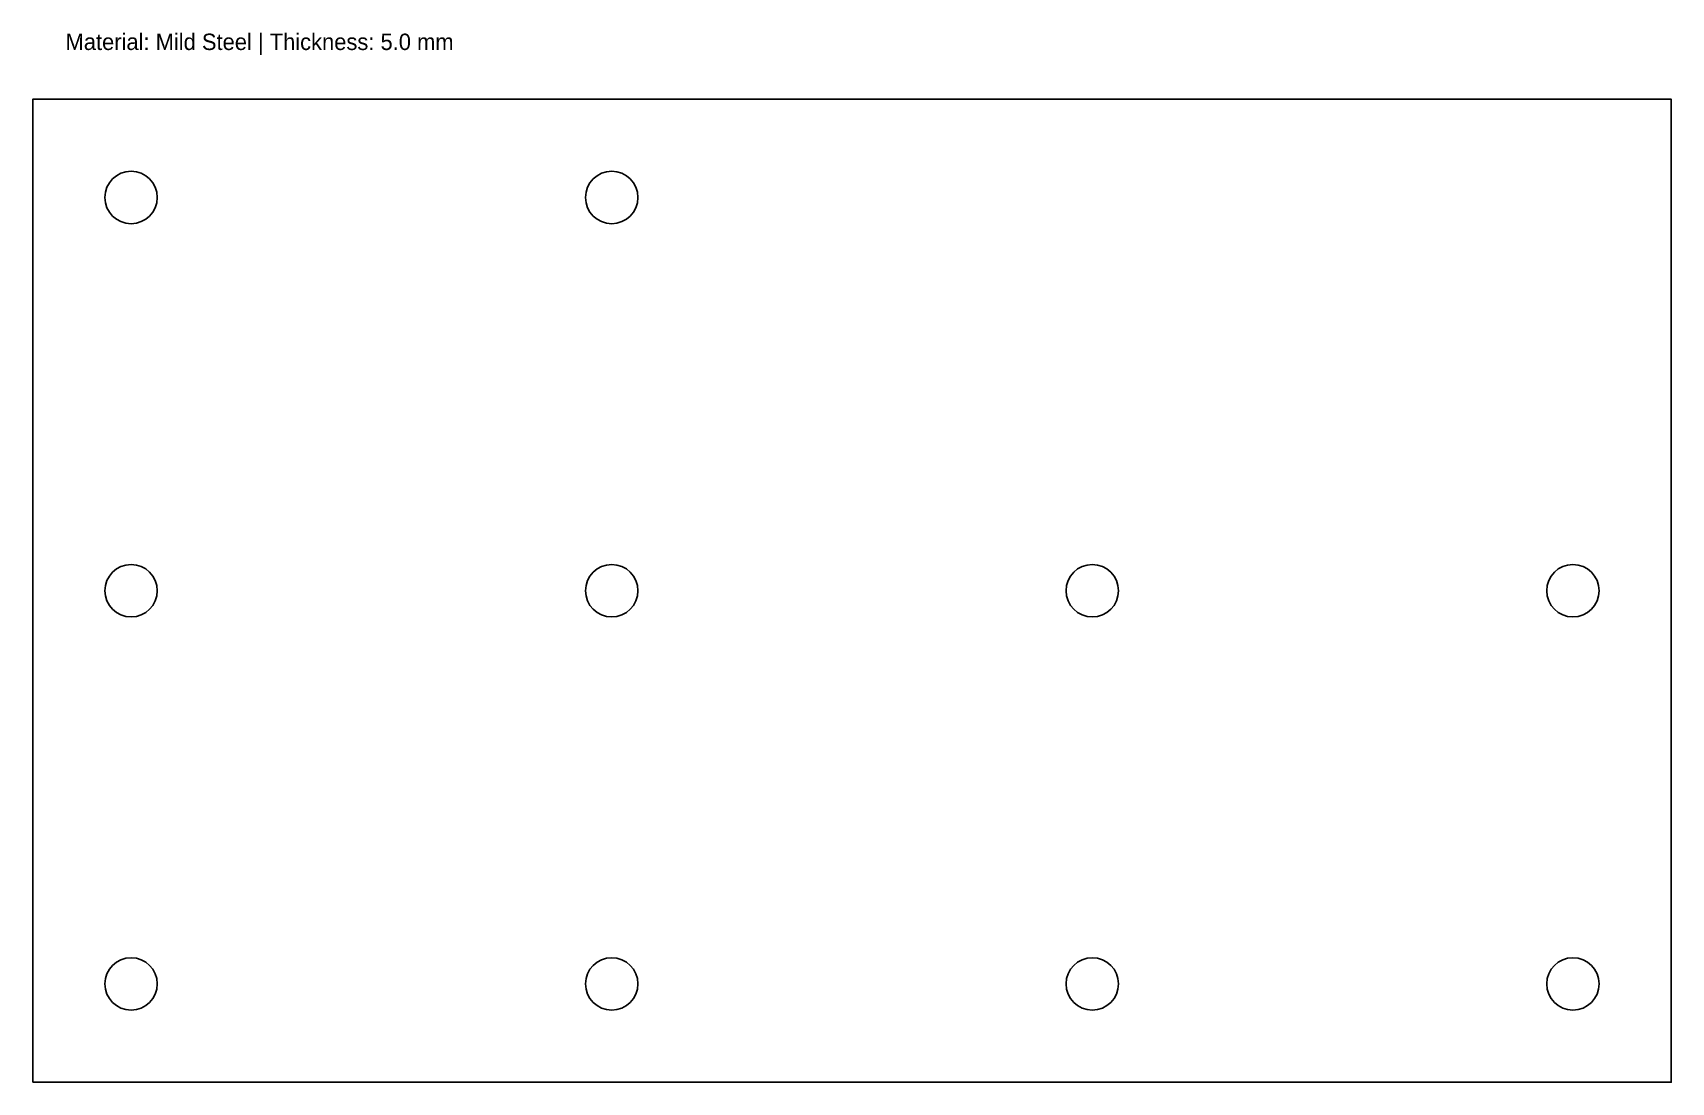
# Model space of a CAD drawing. Header units: metres. Extents: x 0 to 500, y 0 to 320.
import ezdxf

# ---------------------------------------------------------------- set-up
doc = ezdxf.new("R2010")
doc.units = ezdxf.units.M

msp = doc.modelspace()

# ---------------------------------------------------------------- linework, layer by layer
at = {"layer": 'CUTOUTS'}
for centre in [(30, 270), (176.67, 270), (30, 150), (176.67, 150), (323.33, 150), (470, 150), (30, 30), (176.67, 30), (323.33, 30), (470, 30)]:
    msp.add_circle(centre, 8, dxfattribs=at)
at = {"layer": 'OUTLINE'}
msp.add_lwpolyline([(0, 0), (500, 0), (500, 300), (0, 300)], close=True, dxfattribs=at)

# ---------------------------------------------------------------- texts
at = {"layer": 'NOTES'}
msp.add_text('Material: Mild Steel | Thickness: 5.0 mm', height=5, dxfattribs=at).set_placement((10, 315))

doc.saveas('drawing.dxf')
